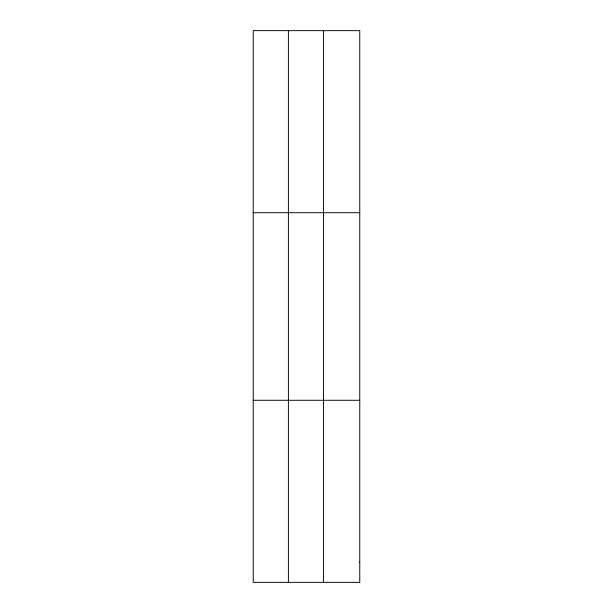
<?xml version="1.0" encoding="UTF-8"?>
<svg xmlns="http://www.w3.org/2000/svg" width="613" height="613" viewBox="0 0 613 613"><rect width="100%" height="100%" fill="white"/><g stroke="black" fill="none" stroke-linecap="round" stroke-linejoin="round"><path stroke-width="0.92" d="M288.394 582.35L288.394 30.65M323.541 582.35L323.541 30.65M253.238 212.711L359.762 212.711M253.238 400.289L359.762 400.289M359.762 562.121L359.762 582.35L253.238 582.35L253.238 30.65L359.762 30.65L359.762 562.121"/></g></svg>
